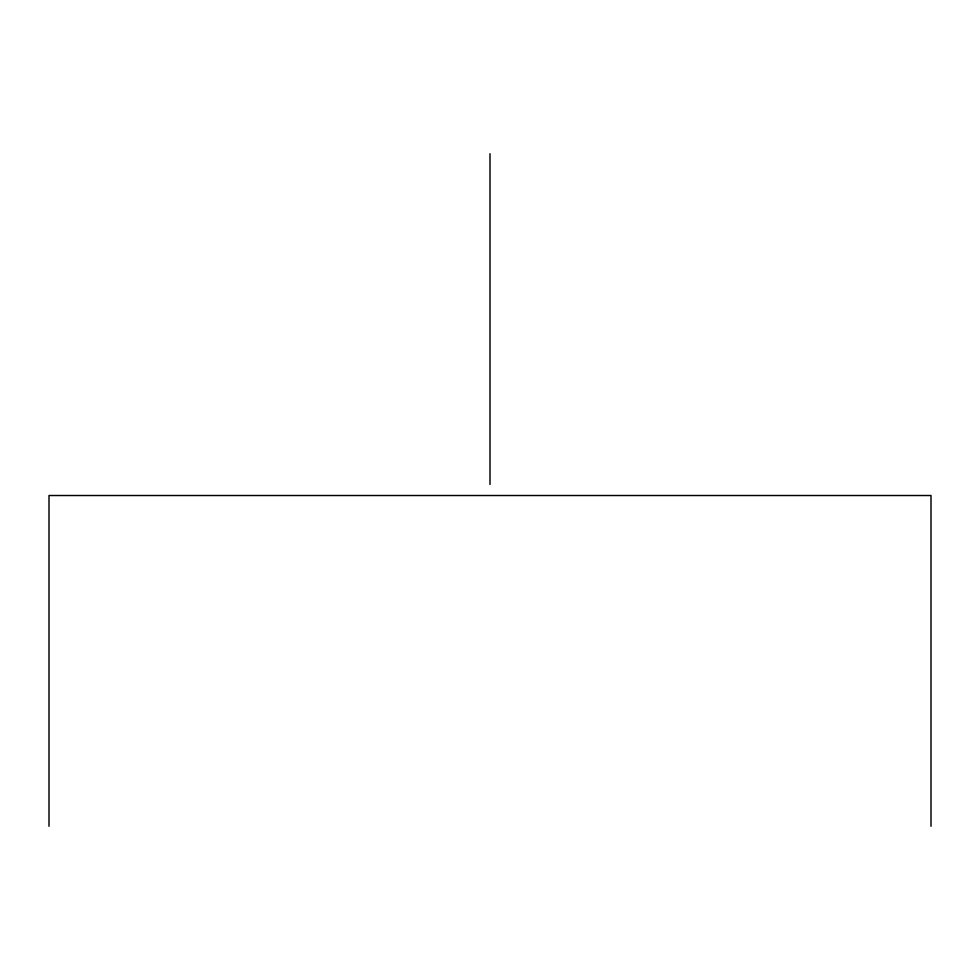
<?xml version="1.0" encoding="UTF-8"?>
<svg xmlns="http://www.w3.org/2000/svg" width="980" height="980" viewBox="0 0 980 980"><rect width="100%" height="100%" fill="white"/><g stroke="black" fill="none" stroke-linecap="round" stroke-linejoin="round"><path stroke-width="1.47" d="M931 826.263L931 495.513L49 495.513L49 826.263M490 153.738L490 484.488"/></g></svg>
